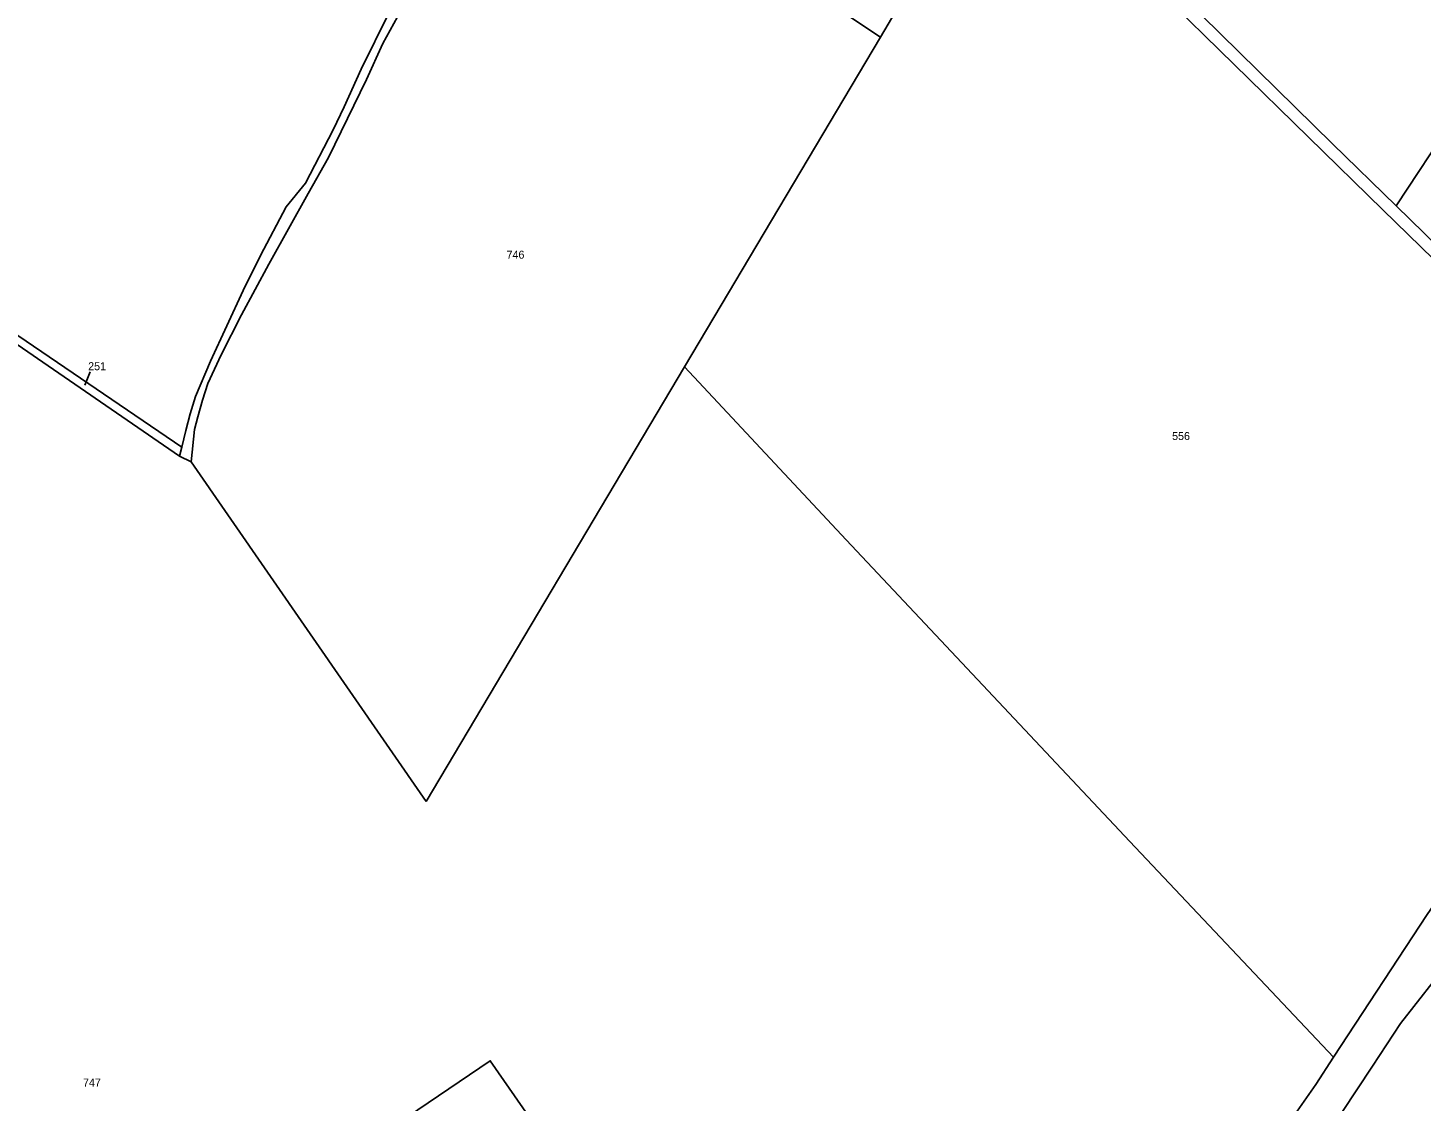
# Model space of a CAD drawing. Extents: x 191922 to 199923, y 328959 to 333350.
# Drawn here: x 193147.3 to 193617.3, y 330553.4 to 330915.4 of the extents above; entities that cross this region are included whole.
import ezdxf

# ---------------------------------------------------------------- set-up
doc = ezdxf.new("R2010")
doc.units = 0
for name, color, linetype in [('bouwvlak', 7, 'Continuous'), ('enkelbestemming', 7, 'Continuous'), ('Level 6', 7, 'Continuous')]:
    doc.layers.add(name, color=color, linetype=linetype)

msp = doc.modelspace()

# ---------------------------------------------------------------- linework, layer by layer
at = {"layer": 'bouwvlak'}
msp.add_line((193168.33, 330799.45), (193166.56, 330794.92), dxfattribs=at)
at = {"layer": 'Level 6'}
for p, q in [((193276.03, 330926.68), (193267.07, 330910.13)), ((193259.69, 330901.54), (193269.01, 330920.38)), ((193434.87, 330912.32), (193368.78, 330801.05)), ((193267.07, 330910.13), (193261.57, 330898.02)), ((193261.57, 330898.02), (193248.65, 330871.69)), ((193253.95, 330888.76), (193259.69, 330901.54)), ((193633.4, 330892.73), (193608.87, 330855.38)), ((193250.24, 330881.05), (193253.95, 330888.76)), ((193240.99, 330863.1), (193250.24, 330881.05)), ((193248.65, 330871.69), (193241.85, 330859.6)), ((193241.85, 330859.6), (193228.56, 330835.78)), ((193234.43, 330855.02), (193240.99, 330863.1)), ((193225.72, 330838.63), (193234.43, 330855.02)), ((193608.87, 330855.38), (193667.84, 330797.78)), ((193219.91, 330826.82), (193225.72, 330838.63)), ((193228.56, 330835.78), (193219.41, 330818.67)), ((193208.94, 330803.01), (193219.91, 330826.82)), ((193219.41, 330818.67), (193212.52, 330805.14)), ((193140.09, 330811.06), (193198.47, 330770.97)), ((193212.52, 330805.14), (193208, 330795.49)), ((193203.79, 330791.07), (193208.94, 330803.01)), ((193368.78, 330801.05), (193281.61, 330654.54)), ((193208, 330795.49), (193206.15, 330789.85)), ((193201.99, 330785.3), (193203.79, 330791.07)), ((193206.15, 330789.85), (193204.57, 330784.21)), ((193200.63, 330779.66), (193201.99, 330785.3)), ((193203.49, 330779.92), (193202.37, 330769.01)), ((193204.57, 330784.21), (193203.49, 330779.92)), ((193199.21, 330773.96), (193200.63, 330779.66)), ((193198.47, 330770.97), (193199.21, 330773.96)), ((193202.37, 330769.01), (193198.47, 330770.97)), ((193202.37, 330769.01), (193281.61, 330654.54))]:
    msp.add_line(p, q, dxfattribs=at)
for points in [[(193434.87, 330912.32), (193473.31, 330977.44), (193478.45, 330977.67), (193529.17, 330927.72), (193604.39, 330854.06), (193664.16, 330795.79)], [(193491.67, 330970.37), (193518.12, 330944.49), (193587.44, 330876.27), (193608.87, 330855.38)], [(193307.57, 330966.01), (193345.8, 330941.94), (193366.9, 330932.85), (193396.63, 330937.88), (193434.87, 330912.32)], [(193140.09, 330811.06), (193141.42, 330813.32), (193199.21, 330773.96)], [(193368.78, 330801.05), (193423.33, 330742.7), (193519.03, 330640.95), (193587.77, 330568.21)], [(193587.77, 330568.21), (193619.35, 330616.37), (193643.24, 330651.14), (193671.31, 330693.2), (193682.9, 330711.76), (193687.52, 330724.71)], [(193538.28, 330474.22), (193555, 330500), (193564.39, 330514.48), (193577.6, 330531.36), (193590.6, 330549.55), (193600.88, 330565.22), (193610.33, 330579.62), (193627.07, 330600.99)], [(193538.28, 330474.22), (193555, 330500), (193564.39, 330514.48), (193577.6, 330531.36), (193590.6, 330549.55), (193600.88, 330565.22), (193610.33, 330579.62), (193627.07, 330600.99)], [(193575.46, 330550.04), (193581.77, 330559.06), (193587.77, 330568.21)], [(193341.64, 330452.45), (193275.3, 330548.09), (193303.29, 330567.05), (193362.91, 330481.11)]]:
    msp.add_lwpolyline(points, dxfattribs=at)

# ---------------------------------------------------------------- texts
at = {"layer": 'enkelbestemming'}
for s, p in [('746', (193308.77, 330837.58)), ('251', (193167.63, 330799.96)), ('556', (193533.29, 330776.41)), ('747', (193165.89, 330558.34))]:
    msp.add_text(s, height=2.7, rotation=0, dxfattribs=at).set_placement(p)

doc.saveas('drawing.dxf')
